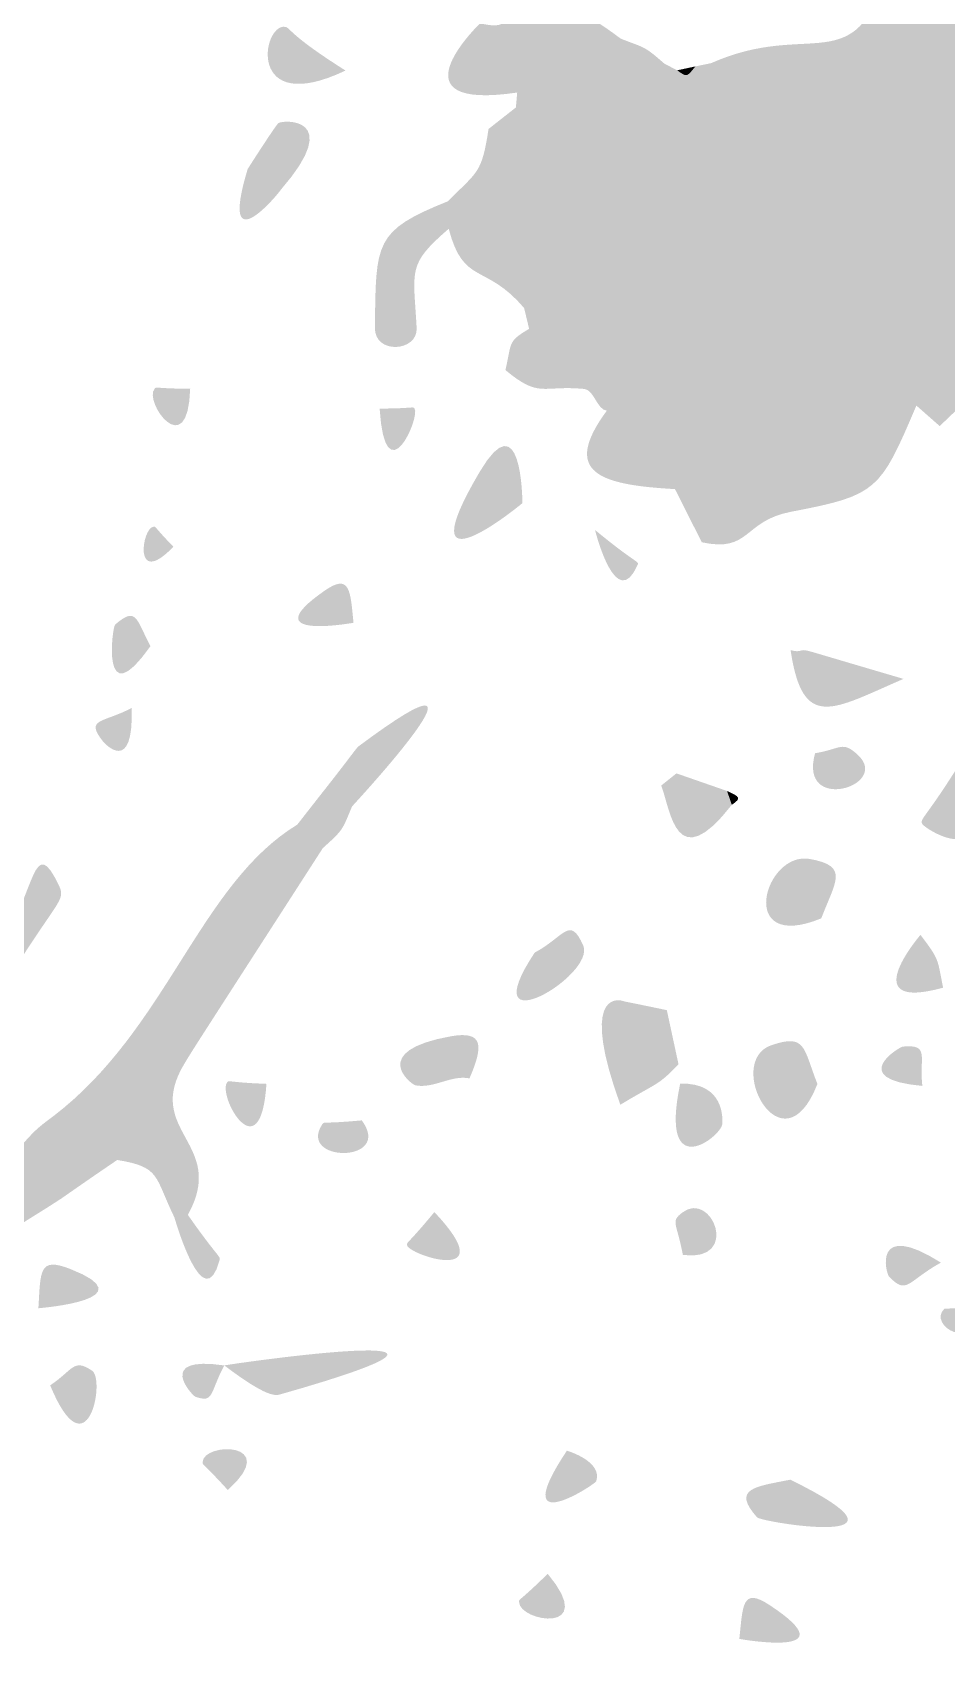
# Model space of a CAD drawing. Header units: millimetres. Extents: x 551 to 751, y 21 to 126.
# Drawn here: x 560.19 to 567.71, y 69.63 to 83.02 of the extents above; entities that cross this region are included whole.
import ezdxf

# ---------------------------------------------------------------- set-up
doc = ezdxf.new("R2010")
doc.units = ezdxf.units.MM

msp = doc.modelspace()

# ---------------------------------------------------------------- hatches: boundary and pattern name
at = {"true_color": 0x000000, "transparency": 33554687}
h = msp.add_hatch(color=18, dxfattribs=at)
edge = h.paths.add_edge_path(flags=0)
edge.add_spline(control_points=[(577.981, 85.117), (577.976, 84.51), (577.912, 84.502), (577.391, 84.297), (577.369, 84.312), (576.505, 84.787), (577.162, 84.046), (577.162, 84.046), (577.049, 83.652), (577.049, 83.652), (576.774, 83.659), (575.19, 83.702), (573.682, 82.868), (572.968, 82.646), (572.98, 82.672), (572.32, 82.318), (571.857, 82.225), (571.828, 82.286), (571.529, 81.876), (571.377, 81.726), (571.395, 81.753), (571.188, 81.655), (569.825, 81.786), (569.807, 81.703), (569.781, 81.586), (569.682, 81.145), (569.817, 81.098), (569.502, 80.785), (569.254, 80.802), (569.273, 80.809), (569.036, 80.909), (569.012, 81.404), (569.103, 81.402), (569.077, 81.433), (569.046, 81.47), (568.99, 81.536), (568.56, 81.158), (568.014, 80.976), (567.526, 80.068), (567.464, 79.951), (567.167, 79.253), (567.145, 79.212), (566.435, 79.077), (566.033, 79.001), (566.102, 78.738), (565.697, 78.825), (565.697, 78.825), (565.476, 79.263), (565.476, 79.263), (565.411, 79.8), (565.466, 79.802), (565.198, 80.264), (565.198, 80.264), (565.233, 80.6), (565.233, 80.6), (565.466, 81.49), (565.013, 81.448), (564.992, 82.372), (565.223, 82.173), (565.202, 82.181), (565.511, 82.162), (565.511, 82.162), (565.774, 82.771), (565.774, 82.771), (566.589, 83.133), (566.956, 82.616), (567.223, 83.527), (567.521, 84.54), (569.303, 82.279), (570.403, 83.602), (571.928, 84.406), (572.055, 84.265), (572.094, 84.279), (573.094, 84.179), (573.203, 84.691), (573.247, 84.842), (573.247, 84.842), (573.511, 85.005), (573.511, 85.005), (573.546, 85.01), (574.969, 85.18), (573.731, 84.609), (572.75, 84.157), (574.369, 84.382), (574.427, 84.39), (574.757, 84.335), (574.739, 84.336), (575.053, 84.432), (575.053, 84.432), (575.373, 84.664), (575.373, 84.664), (575.373, 84.664), (575.513, 84.689), (575.513, 84.689), (576.167, 85.081), (576.177, 84.955), (576.902, 85.012), (577.465, 84.954), (577.436, 84.979), (577.981, 85.117)], knot_values=[0, 0, 0, 0, 1, 1, 1, 2, 2, 2, 3, 3, 3, 4, 4, 4, 5, 5, 5, 6, 6, 6, 7, 7, 7, 8, 8, 8, 9, 9, 9, 10, 10, 10, 11, 11, 11, 12, 12, 12, 13, 13, 13, 14, 14, 14, 15, 15, 15, 16, 16, 16, 17, 17, 17, 18, 18, 18, 19, 19, 19, 20, 20, 20, 21, 21, 21, 22, 22, 22, 23, 23, 23, 24, 24, 24, 25, 25, 25, 26, 26, 26, 27, 27, 27, 28, 28, 28, 29, 29, 29, 30, 30, 30, 31, 31, 31, 32, 32, 32, 33, 33, 33, 33], degree=3, periodic=1)
h = msp.add_hatch(color=18, dxfattribs=at)
edge = h.paths.add_edge_path(flags=0)
edge.add_spline(control_points=[(564.218, 83.214), (564.415, 83.195), (564.402, 83.078), (564.59, 83.179), (564.624, 83.197), (564.687, 83.231), (565.029, 82.973), (565.029, 82.973), (564.934, 82.819), (564.934, 82.819), (564.934, 82.819), (564.577, 82.684), (564.577, 82.684), (564.577, 82.684), (564.177, 82.529), (564.177, 82.529), (563.137, 82.375), (563.835, 83.063), (563.871, 83.099), (564.071, 83.054), (564.046, 83.1), (564.218, 83.214)], knot_values=[0, 0, 0, 0, 1, 1, 1, 2, 2, 2, 3, 3, 3, 4, 4, 4, 5, 5, 5, 6, 6, 6, 7, 7, 7, 7], degree=3, periodic=1)
h = msp.add_hatch(color=18, dxfattribs=at)
edge = h.paths.add_edge_path(flags=0)
edge.add_spline(control_points=[(562.763, 82.71), (561.946, 82.32), (562.074, 83.096), (562.265, 83.07), (562.313, 83.063), (562.279, 83.016), (562.763, 82.71)], knot_values=[0, 0, 0, 0, 1, 1, 1, 2, 2, 2, 2], degree=3, periodic=1)
h = msp.add_hatch(color=18, dxfattribs=at)
edge = h.paths.add_edge_path(flags=0)
edge.add_spline(control_points=[(565.029, 82.973), (565.234, 82.892), (565.214, 82.919), (565.389, 82.767), (565.388, 82.746), (565.386, 82.764), (565.511, 82.162), (565.202, 82.181), (565.223, 82.173), (564.992, 82.372), (564.992, 82.372), (564.934, 82.819), (564.934, 82.819), (564.934, 82.819), (565.029, 82.973), (565.029, 82.973)], knot_values=[0, 0, 0, 0, 1, 1, 1, 2, 2, 2, 3, 3, 3, 4, 4, 4, 5, 5, 5, 5], degree=3, periodic=1)
h = msp.add_hatch(color=18, dxfattribs=at)
edge = h.paths.add_edge_path(flags=0)
edge.add_spline(control_points=[(564.934, 82.819), (564.934, 82.819), (564.992, 82.372), (564.992, 82.372), (565.013, 81.448), (565.466, 81.49), (565.233, 80.6), (565.022, 80.84), (564.98, 80.826), (565.048, 81.119), (565.086, 81.281), (565.02, 81.241), (564.886, 81.21), (563.917, 80.981), (564.974, 80.465), (565.198, 80.264), (564.972, 79.892), (564.932, 79.942), (564.915, 79.909), (564.832, 79.917), (564.812, 80.08), (564.729, 80.088), (564.379, 80.121), (564.365, 80.007), (564.08, 80.243), (564.123, 80.325), (564.133, 80.297), (564.185, 80.394), (564.193, 80.409), (564.185, 80.394), (564.275, 80.583), (564.275, 80.583), (564.234, 80.754), (564.234, 80.754), (563.915, 81.129), (563.735, 80.937), (563.613, 81.407), (563.613, 81.407), (563.608, 81.634), (563.608, 81.634), (563.851, 81.884), (563.884, 81.856), (563.941, 82.229), (563.941, 82.229), (564.166, 82.406), (564.166, 82.406), (564.974, 81.921), (564.599, 82.65), (564.577, 82.684), (564.577, 82.684), (564.934, 82.819), (564.934, 82.819)], knot_values=[0, 0, 0, 0, 1, 1, 1, 2, 2, 2, 3, 3, 3, 4, 4, 4, 5, 5, 5, 6, 6, 6, 7, 7, 7, 8, 8, 8, 9, 9, 9, 10, 10, 10, 11, 11, 11, 12, 12, 12, 13, 13, 13, 14, 14, 14, 15, 15, 15, 16, 16, 16, 17, 17, 17, 17], degree=3, periodic=1)
h = msp.add_hatch(color=18, dxfattribs=at)
edge = h.paths.add_edge_path(flags=0)
edge.add_spline(control_points=[(565.389, 82.767), (565.389, 82.767), (565.494, 82.712), (565.494, 82.712), (565.574, 82.656), (565.571, 82.652), (565.644, 82.744), (565.644, 82.744), (565.774, 82.771), (565.774, 82.771), (565.774, 82.771), (565.511, 82.162), (565.511, 82.162), (565.386, 82.764), (565.388, 82.746), (565.389, 82.767)], knot_values=[0, 0, 0, 0, 1, 1, 1, 2, 2, 2, 3, 3, 3, 4, 4, 4, 5, 5, 5, 5], degree=3, periodic=1)
h = msp.add_hatch(color=18, dxfattribs=at)
edge = h.paths.add_edge_path(flags=0)
edge.add_spline(control_points=[(564.577, 82.684), (564.599, 82.65), (564.974, 81.921), (564.166, 82.406), (564.166, 82.406), (564.177, 82.529), (564.177, 82.529), (564.177, 82.529), (564.577, 82.684), (564.577, 82.684)], knot_values=[0, 0, 0, 0, 1, 1, 1, 2, 2, 2, 3, 3, 3, 3], degree=3, periodic=1)
h = msp.add_hatch(color=18, dxfattribs=at)
edge = h.paths.add_edge_path(flags=0)
edge.add_spline(control_points=[(565.494, 82.712), (565.494, 82.712), (565.644, 82.744), (565.644, 82.744), (565.571, 82.652), (565.574, 82.656), (565.494, 82.712)], knot_values=[0, 0, 0, 0, 1, 1, 1, 2, 2, 2, 2], degree=3, periodic=1)
h = msp.add_hatch(color=18, dxfattribs=at)
edge = h.paths.add_edge_path(flags=0)
edge.add_spline(control_points=[(561.957, 81.898), (561.976, 81.929), (562.182, 82.25), (562.209, 82.276), (562.24, 82.305), (562.761, 82.338), (562.231, 81.729), (562.231, 81.729), (561.957, 81.898), (561.957, 81.898)], knot_values=[0, 0, 0, 0, 1, 1, 1, 2, 2, 2, 3, 3, 3, 3], degree=3, periodic=1)
h = msp.add_hatch(color=18, dxfattribs=at)
edge = h.paths.add_edge_path(flags=0)
edge.add_spline(control_points=[(561.957, 81.898), (561.957, 81.898), (562.231, 81.729), (562.231, 81.729), (562.219, 81.705), (561.714, 81.093), (561.957, 81.898)], knot_values=[0, 0, 0, 0, 1, 1, 1, 2, 2, 2, 2], degree=3, periodic=1)
h = msp.add_hatch(color=18, dxfattribs=at)
edge = h.paths.add_edge_path(flags=0)
edge.add_spline(control_points=[(563.608, 81.634), (563.608, 81.634), (563.613, 81.407), (563.613, 81.407), (563.271, 81.111), (563.322, 81.076), (563.349, 80.59), (563.36, 80.394), (563.002, 80.369), (563.005, 80.591), (563.014, 81.295), (562.997, 81.39), (563.608, 81.634)], knot_values=[0, 0, 0, 0, 1, 1, 1, 2, 2, 2, 3, 3, 3, 4, 4, 4, 4], degree=3, periodic=1)
h = msp.add_hatch(color=18, dxfattribs=at)
edge = h.paths.add_edge_path(flags=0)
edge.add_spline(control_points=[(565.233, 80.6), (565.233, 80.6), (565.198, 80.264), (565.198, 80.264), (564.974, 80.465), (563.917, 80.981), (564.886, 81.21), (565.02, 81.241), (565.086, 81.281), (565.048, 81.119), (564.98, 80.826), (565.022, 80.84), (565.233, 80.6)], knot_values=[0, 0, 0, 0, 1, 1, 1, 2, 2, 2, 3, 3, 3, 4, 4, 4, 4], degree=3, periodic=1)
h = msp.add_hatch(color=18, dxfattribs=at)
edge = h.paths.add_edge_path(flags=0)
edge.add_spline(control_points=[(568.56, 81.158), (568.818, 81.073), (568.803, 81.112), (569.036, 80.909), (569.273, 80.809), (569.254, 80.802), (569.502, 80.785), (569.502, 80.785), (569.821, 80.445), (569.821, 80.445), (569.821, 80.445), (569.701, 80.263), (569.701, 80.263), (569.701, 80.263), (569.659, 80.174), (569.659, 80.174), (568.737, 79.979), (568.693, 80.329), (567.816, 79.935), (567.816, 79.935), (567.656, 79.782), (567.656, 79.782), (567.656, 79.782), (567.464, 79.951), (567.464, 79.951), (567.526, 80.068), (568.014, 80.976), (568.56, 81.158)], knot_values=[0, 0, 0, 0, 1, 1, 1, 2, 2, 2, 3, 3, 3, 4, 4, 4, 5, 5, 5, 6, 6, 6, 7, 7, 7, 8, 8, 8, 9, 9, 9, 9], degree=3, periodic=1)
h = msp.add_hatch(color=18, dxfattribs=at)
edge = h.paths.add_edge_path(flags=0)
edge.add_spline(control_points=[(564.275, 80.583), (564.185, 80.394), (564.193, 80.409), (564.185, 80.394), (564.133, 80.297), (564.123, 80.325), (564.08, 80.243), (564.133, 80.473), (564.096, 80.477), (564.275, 80.583)], knot_values=[0, 0, 0, 0, 1, 1, 1, 2, 2, 2, 3, 3, 3, 3], degree=3, periodic=1)
h = msp.add_hatch(color=18, dxfattribs=at)
edge = h.paths.add_edge_path(flags=0)
edge.add_spline(control_points=[(565.198, 80.264), (565.466, 79.802), (565.411, 79.8), (565.476, 79.263), (564.852, 79.298), (564.538, 79.398), (564.915, 79.909), (564.932, 79.942), (564.972, 79.892), (565.198, 80.264)], knot_values=[0, 0, 0, 0, 1, 1, 1, 2, 2, 2, 3, 3, 3, 3], degree=3, periodic=1)
h = msp.add_hatch(color=18, dxfattribs=at)
edge = h.paths.add_edge_path(flags=0)
edge.add_spline(control_points=[(561.484, 80.089), (561.465, 79.467), (561.095, 79.987), (561.192, 80.091), (561.208, 80.109), (561.192, 80.091), (561.484, 80.089)], knot_values=[0, 0, 0, 0, 1, 1, 1, 2, 2, 2, 2], degree=3, periodic=1)
h = msp.add_hatch(color=18, dxfattribs=at)
edge = h.paths.add_edge_path(flags=0)
edge.add_spline(control_points=[(563.044, 79.926), (563.331, 79.927), (563.316, 79.946), (563.331, 79.927), (563.383, 79.859), (563.09, 79.192), (563.044, 79.926)], knot_values=[0, 0, 0, 0, 1, 1, 1, 2, 2, 2, 2], degree=3, periodic=1)
h = msp.add_hatch(color=18, dxfattribs=at)
edge = h.paths.add_edge_path(flags=0)
edge.add_spline(control_points=[(564.22, 79.148), (564.194, 79.124), (563.245, 78.351), (563.869, 79.407), (564.213, 79.99), (564.219, 79.184), (564.22, 79.148)], knot_values=[0, 0, 0, 0, 1, 1, 1, 2, 2, 2, 2], degree=3, periodic=1)
h = msp.add_hatch(color=18, dxfattribs=at)
edge = h.paths.add_edge_path(flags=0)
edge.add_spline(control_points=[(561.346, 78.788), (561.01, 78.437), (561.086, 78.952), (561.185, 78.954), (561.203, 78.955), (561.185, 78.954), (561.346, 78.788)], knot_values=[0, 0, 0, 0, 1, 1, 1, 2, 2, 2, 2], degree=3, periodic=1)
h = msp.add_hatch(color=18, dxfattribs=at)
edge = h.paths.add_edge_path(flags=0)
edge.add_spline(control_points=[(564.818, 78.926), (565.168, 78.638), (565.183, 78.672), (565.168, 78.638), (564.994, 78.244), (564.827, 78.889), (564.818, 78.926)], knot_values=[0, 0, 0, 0, 1, 1, 1, 2, 2, 2, 2], degree=3, periodic=1)
h = msp.add_hatch(color=18, dxfattribs=at)
edge = h.paths.add_edge_path(flags=0)
edge.add_spline(control_points=[(562.829, 78.162), (562.802, 78.158), (562, 78.015), (562.589, 78.425), (562.801, 78.573), (562.802, 78.43), (562.829, 78.162)], knot_values=[0, 0, 0, 0, 1, 1, 1, 2, 2, 2, 2], degree=3, periodic=1)
h = msp.add_hatch(color=18, dxfattribs=at)
edge = h.paths.add_edge_path(flags=0)
edge.add_spline(control_points=[(561.157, 77.97), (560.745, 77.383), (560.843, 78.127), (560.865, 78.146), (561.045, 78.304), (561.039, 78.189), (561.157, 77.97)], knot_values=[0, 0, 0, 0, 1, 1, 1, 2, 2, 2, 2], degree=3, periodic=1)
h = msp.add_hatch(color=18, dxfattribs=at)
edge = h.paths.add_edge_path(flags=0)
edge.add_spline(control_points=[(562.545, 76.729), (562.854, 77.12), (562.845, 77.126), (562.879, 77.151), (564.167, 78.11), (562.844, 76.679), (562.817, 76.65), (562.768, 76.693), (562.779, 76.677), (562.545, 76.729)], knot_values=[0, 0, 0, 0, 1, 1, 1, 2, 2, 2, 3, 3, 3, 3], degree=3, periodic=1)
h = msp.add_hatch(color=18, dxfattribs=at)
edge = h.paths.add_edge_path(flags=0)
edge.add_spline(control_points=[(566.428, 77.937), (566.524, 77.911), (566.497, 77.951), (566.572, 77.931), (566.636, 77.914), (566.631, 77.914), (567.358, 77.7), (566.777, 77.45), (566.529, 77.262), (566.428, 77.937)], knot_values=[0, 0, 0, 0, 1, 1, 1, 2, 2, 2, 3, 3, 3, 3], degree=3, periodic=1)
h = msp.add_hatch(color=18, dxfattribs=at)
edge = h.paths.add_edge_path(flags=0)
edge.add_spline(control_points=[(561.002, 77.461), (561.02, 76.907), (560.783, 77.163), (560.765, 77.186), (560.614, 77.378), (560.771, 77.336), (561.002, 77.461)], knot_values=[0, 0, 0, 0, 1, 1, 1, 2, 2, 2, 2], degree=3, periodic=1)
h = msp.add_hatch(color=18, dxfattribs=at)
edge = h.paths.add_edge_path(flags=0)
edge.add_spline(control_points=[(566.63, 77.088), (566.843, 77.122), (566.855, 77.196), (566.986, 77.07), (567.25, 76.817), (566.489, 76.588), (566.63, 77.088)], knot_values=[0, 0, 0, 0, 1, 1, 1, 2, 2, 2, 2], degree=3, periodic=1)
h = msp.add_hatch(color=18, dxfattribs=at)
edge = h.paths.add_edge_path(flags=0)
edge.add_spline(control_points=[(567.834, 77.022), (568.195, 76.043), (567.533, 76.462), (567.512, 76.506), (567.491, 76.55), (567.535, 76.543), (567.834, 77.022)], knot_values=[0, 0, 0, 0, 1, 1, 1, 2, 2, 2, 2], degree=3, periodic=1)
h = msp.add_hatch(color=18, dxfattribs=at)
edge = h.paths.add_edge_path(flags=0)
edge.add_spline(control_points=[(565.488, 76.922), (565.488, 76.922), (565.905, 76.777), (565.905, 76.777), (565.905, 76.777), (565.944, 76.663), (565.944, 76.663), (565.484, 76.07), (565.442, 76.614), (565.363, 76.822), (565.363, 76.822), (565.488, 76.922), (565.488, 76.922)], knot_values=[0, 0, 0, 0, 1, 1, 1, 2, 2, 2, 3, 3, 3, 4, 4, 4, 4], degree=3, periodic=1)
h = msp.add_hatch(color=18, dxfattribs=at)
edge = h.paths.add_edge_path(flags=0)
edge.add_spline(control_points=[(562.545, 76.729), (562.779, 76.677), (562.768, 76.693), (562.817, 76.65), (562.733, 76.449), (562.746, 76.46), (562.576, 76.306), (562.576, 76.306), (562.366, 76.5), (562.366, 76.5), (562.366, 76.5), (562.545, 76.729), (562.545, 76.729)], knot_values=[0, 0, 0, 0, 1, 1, 1, 2, 2, 2, 3, 3, 3, 4, 4, 4, 4], degree=3, periodic=1)
h = msp.add_hatch(color=18, dxfattribs=at)
edge = h.paths.add_edge_path(flags=0)
edge.add_spline(control_points=[(565.905, 76.777), (566.006, 76.731), (566.03, 76.72), (565.944, 76.663), (565.944, 76.663), (565.905, 76.777), (565.905, 76.777)], knot_values=[0, 0, 0, 0, 1, 1, 1, 2, 2, 2, 2], degree=3, periodic=1)
h = msp.add_hatch(color=18, dxfattribs=at)
edge = h.paths.add_edge_path(flags=0)
edge.add_spline(control_points=[(562.366, 76.5), (562.366, 76.5), (562.576, 76.306), (562.576, 76.306), (561.527, 74.678), (561.533, 74.69), (561.438, 74.534), (561.094, 73.969), (561.794, 73.88), (561.465, 73.286), (561.465, 73.286), (561.354, 73.265), (561.354, 73.265), (561.188, 73.604), (561.243, 73.68), (560.883, 73.738), (560.837, 73.759), (560.875, 73.809), (560.355, 74.097), (561.299, 74.819), (561.556, 76.006), (562.366, 76.5)], knot_values=[0, 0, 0, 0, 1, 1, 1, 2, 2, 2, 3, 3, 3, 4, 4, 4, 5, 5, 5, 6, 6, 6, 7, 7, 7, 7], degree=3, periodic=1)
h = msp.add_hatch(color=18, dxfattribs=at)
edge = h.paths.add_edge_path(flags=0)
edge.add_spline(control_points=[(559.932, 75.535), (560.209, 75.936), (560.191, 76.443), (560.402, 76.001), (560.461, 75.879), (560.399, 75.884), (560.047, 75.326), (560.047, 75.326), (559.932, 75.535), (559.932, 75.535)], knot_values=[0, 0, 0, 0, 1, 1, 1, 2, 2, 2, 3, 3, 3, 3], degree=3, periodic=1)
h = msp.add_hatch(color=18, dxfattribs=at)
edge = h.paths.add_edge_path(flags=0)
edge.add_spline(control_points=[(566.681, 75.728), (565.977, 75.438), (566.21, 76.285), (566.587, 76.217), (566.914, 76.158), (566.797, 76.034), (566.681, 75.728)], knot_values=[0, 0, 0, 0, 1, 1, 1, 2, 2, 2, 2], degree=3, periodic=1)
h = msp.add_hatch(color=18, dxfattribs=at)
edge = h.paths.add_edge_path(flags=0)
edge.add_spline(control_points=[(564.321, 75.446), (564.565, 75.575), (564.609, 75.754), (564.72, 75.506), (564.831, 75.259), (563.797, 74.655), (564.321, 75.446)], knot_values=[0, 0, 0, 0, 1, 1, 1, 2, 2, 2, 2], degree=3, periodic=1)
h = msp.add_hatch(color=18, dxfattribs=at)
edge = h.paths.add_edge_path(flags=0)
edge.add_spline(control_points=[(567.498, 75.592), (567.654, 75.385), (567.635, 75.403), (567.684, 75.157), (566.962, 74.957), (567.474, 75.564), (567.498, 75.592)], knot_values=[0, 0, 0, 0, 1, 1, 1, 2, 2, 2, 2], degree=3, periodic=1)
h = msp.add_hatch(color=18, dxfattribs=at)
edge = h.paths.add_edge_path(flags=0)
edge.add_spline(control_points=[(565.409, 74.972), (565.409, 74.972), (565.505, 74.527), (565.505, 74.527), (565.337, 74.348), (565.332, 74.378), (565.026, 74.193), (564.702, 75.087), (564.984, 75.067), (565.046, 75.048), (565.075, 75.039), (565.046, 75.048), (565.409, 74.972)], knot_values=[0, 0, 0, 0, 1, 1, 1, 2, 2, 2, 3, 3, 3, 4, 4, 4, 4], degree=3, periodic=1)
h = msp.add_hatch(color=18, dxfattribs=at)
edge = h.paths.add_edge_path(flags=0)
edge.add_spline(control_points=[(563.784, 74.41), (563.637, 74.441), (563.486, 74.323), (563.339, 74.353), (563.302, 74.361), (562.946, 74.636), (563.632, 74.757), (563.903, 74.804), (563.898, 74.676), (563.784, 74.41)], knot_values=[0, 0, 0, 0, 1, 1, 1, 2, 2, 2, 3, 3, 3, 3], degree=3, periodic=1)
h = msp.add_hatch(color=18, dxfattribs=at)
edge = h.paths.add_edge_path(flags=0)
edge.add_spline(control_points=[(566.649, 74.364), (566.36, 73.62), (565.874, 74.551), (566.272, 74.684), (566.555, 74.779), (566.531, 74.665), (566.649, 74.364)], knot_values=[0, 0, 0, 0, 1, 1, 1, 2, 2, 2, 2], degree=3, periodic=1)
h = msp.add_hatch(color=18, dxfattribs=at)
edge = h.paths.add_edge_path(flags=0)
edge.add_spline(control_points=[(567.513, 74.348), (566.883, 74.404), (567.326, 74.67), (567.353, 74.672), (567.577, 74.691), (567.486, 74.592), (567.513, 74.348)], knot_values=[0, 0, 0, 0, 1, 1, 1, 2, 2, 2, 2], degree=3, periodic=1)
h = msp.add_hatch(color=18, dxfattribs=at)
edge = h.paths.add_edge_path(flags=0)
edge.add_spline(control_points=[(562.112, 74.365), (562.064, 73.629), (561.707, 74.266), (561.788, 74.377), (561.804, 74.399), (561.788, 74.377), (562.112, 74.365)], knot_values=[0, 0, 0, 0, 1, 1, 1, 2, 2, 2, 2], degree=3, periodic=1)
h = msp.add_hatch(color=18, dxfattribs=at)
edge = h.paths.add_edge_path(flags=0)
edge.add_spline(control_points=[(565.519, 74.367), (565.886, 74.377), (565.868, 74.074), (565.866, 74.035), (565.86, 73.933), (565.342, 73.527), (565.519, 74.367)], knot_values=[0, 0, 0, 0, 1, 1, 1, 2, 2, 2, 2], degree=3, periodic=1)
h = msp.add_hatch(color=18, dxfattribs=at)
edge = h.paths.add_edge_path(flags=0)
edge.add_spline(control_points=[(560.355, 74.097), (560.875, 73.809), (560.837, 73.759), (560.883, 73.738), (560.647, 73.577), (560.669, 73.592), (560.422, 73.42), (560.074, 73.193), (560.068, 73.217), (559.952, 73.076), (559.952, 73.076), (559.798, 73.026), (559.798, 73.026), (559.798, 73.026), (559.649, 72.892), (559.649, 72.892), (559.61, 72.917), (559.355, 73.08), (559.173, 73.222), (559.265, 73.246), (559.263, 73.43), (559.355, 73.454), (559.539, 73.502), (559.937, 72.899), (559.94, 73.691), (560.197, 73.963), (560.168, 73.96), (560.355, 74.097)], knot_values=[0, 0, 0, 0, 1, 1, 1, 2, 2, 2, 3, 3, 3, 4, 4, 4, 5, 5, 5, 6, 6, 6, 7, 7, 7, 8, 8, 8, 9, 9, 9, 9], degree=3, periodic=1)
h = msp.add_hatch(color=18, dxfattribs=at)
edge = h.paths.add_edge_path(flags=0)
edge.add_spline(control_points=[(562.897, 74.064), (563.16, 73.707), (562.36, 73.715), (562.573, 74.034), (562.588, 74.056), (562.573, 74.034), (562.897, 74.064)], knot_values=[0, 0, 0, 0, 1, 1, 1, 2, 2, 2, 2], degree=3, periodic=1)
h = msp.add_hatch(color=18, dxfattribs=at)
edge = h.paths.add_edge_path(flags=0)
edge.add_spline(control_points=[(565.541, 72.956), (565.491, 73.225), (565.437, 73.228), (565.536, 73.305), (565.78, 73.494), (566.021, 72.892), (565.541, 72.956)], knot_values=[0, 0, 0, 0, 1, 1, 1, 2, 2, 2, 2], degree=3, periodic=1)
h = msp.add_hatch(color=18, dxfattribs=at)
edge = h.paths.add_edge_path(flags=0)
edge.add_spline(control_points=[(561.354, 73.265), (561.354, 73.265), (561.465, 73.286), (561.465, 73.286), (561.706, 72.94), (561.735, 72.949), (561.726, 72.913), (561.595, 72.434), (561.366, 73.225), (561.354, 73.265)], knot_values=[0, 0, 0, 0, 1, 1, 1, 2, 2, 2, 3, 3, 3, 3], degree=3, periodic=1)
h = msp.add_hatch(color=18, dxfattribs=at)
edge = h.paths.add_edge_path(flags=0)
edge.add_spline(control_points=[(563.495, 73.309), (564.072, 72.697), (563.276, 72.957), (563.27, 73.037), (563.268, 73.066), (563.27, 73.037), (563.495, 73.309)], knot_values=[0, 0, 0, 0, 1, 1, 1, 2, 2, 2, 2], degree=3, periodic=1)
h = msp.add_hatch(color=18, dxfattribs=at)
edge = h.paths.add_edge_path(flags=0)
edge.add_spline(control_points=[(567.666, 72.893), (567.386, 72.738), (567.388, 72.622), (567.239, 72.778), (567.213, 72.804), (567.099, 73.251), (567.666, 72.893)], knot_values=[0, 0, 0, 0, 1, 1, 1, 2, 2, 2, 2], degree=3, periodic=1)
h = msp.add_hatch(color=18, dxfattribs=at)
edge = h.paths.add_edge_path(flags=0)
edge.add_spline(control_points=[(560.234, 72.517), (560.253, 72.821), (560.235, 72.943), (560.495, 72.841), (561.136, 72.591), (560.266, 72.52), (560.234, 72.517)], knot_values=[0, 0, 0, 0, 1, 1, 1, 2, 2, 2, 2], degree=3, periodic=1)
h = msp.add_hatch(color=18, dxfattribs=at)
edge = h.paths.add_edge_path(flags=0)
edge.add_spline(control_points=[(567.937, 72.524), (567.969, 72.138), (567.547, 72.376), (567.695, 72.513), (567.695, 72.513), (567.937, 72.524), (567.937, 72.524)], knot_values=[0, 0, 0, 0, 1, 1, 1, 2, 2, 2, 2], degree=3, periodic=1)
h = msp.add_hatch(color=18, dxfattribs=at)
edge = h.paths.add_edge_path(flags=0)
edge.add_spline(control_points=[(561.765, 72.046), (561.805, 72.057), (564.434, 72.436), (562.227, 71.808), (562.187, 71.797), (562.119, 71.778), (561.765, 72.046)], knot_values=[0, 0, 0, 0, 1, 1, 1, 2, 2, 2, 2], degree=3, periodic=1)
h = msp.add_hatch(color=18, dxfattribs=at)
edge = h.paths.add_edge_path(flags=0)
edge.add_spline(control_points=[(560.331, 71.882), (560.523, 72.01), (560.521, 72.108), (560.677, 72.002), (560.787, 71.927), (560.637, 71.142), (560.331, 71.882)], knot_values=[0, 0, 0, 0, 1, 1, 1, 2, 2, 2, 2], degree=3, periodic=1)
h = msp.add_hatch(color=18, dxfattribs=at)
edge = h.paths.add_edge_path(flags=0)
edge.add_spline(control_points=[(561.765, 72.046), (561.643, 71.82), (561.684, 71.734), (561.527, 71.788), (561.502, 71.797), (561.189, 72.131), (561.765, 72.046)], knot_values=[0, 0, 0, 0, 1, 1, 1, 2, 2, 2, 2], degree=3, periodic=1)
h = msp.add_hatch(color=18, dxfattribs=at)
edge = h.paths.add_edge_path(flags=0)
edge.add_spline(control_points=[(568.143, 70.479), (567.302, 72.084), (568.554, 70.442), (568.572, 70.41), (568.572, 70.41), (568.256, 70.388), (568.256, 70.388), (568.256, 70.388), (568.143, 70.479), (568.143, 70.479)], knot_values=[0, 0, 0, 0, 1, 1, 1, 2, 2, 2, 3, 3, 3, 3], degree=3, periodic=1)
h = msp.add_hatch(color=18, dxfattribs=at)
edge = h.paths.add_edge_path(flags=0)
edge.add_spline(control_points=[(561.794, 71.02), (561.586, 71.248), (561.586, 71.223), (561.586, 71.248), (561.588, 71.417), (562.243, 71.422), (561.794, 71.02)], knot_values=[0, 0, 0, 0, 1, 1, 1, 2, 2, 2, 2], degree=3, periodic=1)
h = msp.add_hatch(color=18, dxfattribs=at)
edge = h.paths.add_edge_path(flags=0)
edge.add_spline(control_points=[(564.586, 71.344), (564.612, 71.336), (564.879, 71.252), (564.828, 71.093), (564.82, 71.066), (564.081, 70.586), (564.586, 71.344)], knot_values=[0, 0, 0, 0, 1, 1, 1, 2, 2, 2, 2], degree=3, periodic=1)
h = msp.add_hatch(color=18, dxfattribs=at)
edge = h.paths.add_edge_path(flags=0)
edge.add_spline(control_points=[(566.426, 71.105), (567.618, 70.521), (566.188, 70.754), (566.152, 70.795), (565.944, 71.03), (566.128, 71.047), (566.426, 71.105)], knot_values=[0, 0, 0, 0, 1, 1, 1, 2, 2, 2, 2], degree=3, periodic=1)
h = msp.add_hatch(color=18, dxfattribs=at)
edge = h.paths.add_edge_path(flags=0)
edge.add_spline(control_points=[(564.428, 70.33), (564.851, 69.825), (564.194, 69.935), (564.192, 70.098), (564.192, 70.126), (564.192, 70.098), (564.428, 70.33)], knot_values=[0, 0, 0, 0, 1, 1, 1, 2, 2, 2, 2], degree=3, periodic=1)
h = msp.add_hatch(color=18, dxfattribs=at)
edge = h.paths.add_edge_path(flags=0)
edge.add_spline(control_points=[(566.006, 69.794), (566.036, 70.071), (566.027, 70.223), (566.256, 70.072), (566.921, 69.633), (566.034, 69.789), (566.006, 69.794)], knot_values=[0, 0, 0, 0, 1, 1, 1, 2, 2, 2, 2], degree=3, periodic=1)

doc.saveas('drawing.dxf')
